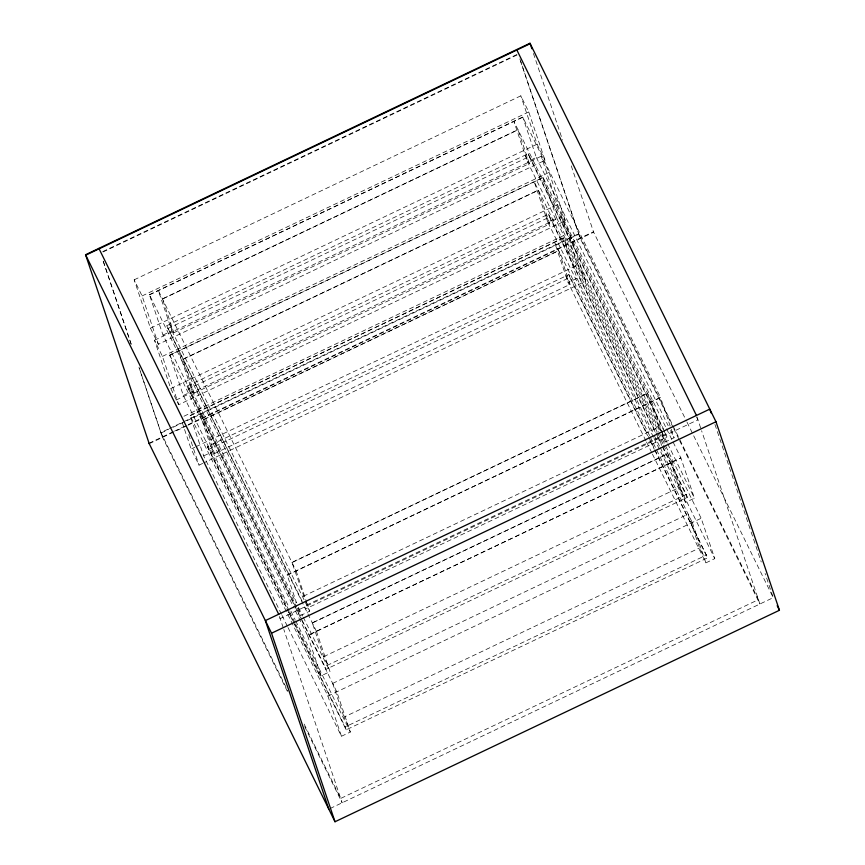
<?xml version="1.0" encoding="UTF-8"?>
<svg xmlns="http://www.w3.org/2000/svg" width="865" height="865" viewBox="0 0 865 865"><rect width="100%" height="100%" fill="white"/><g stroke="black" fill="none" stroke-linecap="round" stroke-linejoin="round"><path stroke-width="0.65" stroke-dasharray="4.33 3.24" d="M102.794 251.574L516.902 54.527M103 251.996L517.108 54.949M134.183 279.817L520.827 95.831L528.753 111.953L545.026 160.295L158.371 344.281L150.445 328.159L134.183 279.817L142.098 295.938L158.371 344.281M142.098 295.938L528.753 111.953M149.418 294.695L522.741 117.056L660.557 397.554L287.245 575.203L149.418 294.695L163.009 335.069L296.619 606.96M149.472 294.846L522.784 117.197M162.49 299.02L518.027 129.837M150.445 328.159L537.1 144.174L520.827 95.831M316.471 631.396L166.729 325.716L528.201 153.71L663.596 429.235M167.713 328.614L529.175 156.619L528.201 153.71M163.009 335.069L171.897 330.83L158.306 290.467L296.133 570.965M659.271 429.927L527.434 161.647L536.322 157.419L522.741 117.056M154.521 340.248L541.166 156.262L549.091 172.384L565.364 220.726L178.709 404.712L170.783 388.59L154.521 340.248L162.436 356.369L178.709 404.712M173.833 332.722L529.369 163.539L517.984 129.696L162.436 298.879L173.833 332.722L169.691 324.31M162.436 356.369L549.091 172.384M289.051 610.593L183.337 395.489L169.756 355.126L543.079 177.487L666.05 427.775M169.799 355.266L543.123 177.628M182.829 359.451L538.365 190.268M170.783 388.59L557.438 204.605L541.166 156.262M336.799 691.827L187.067 386.147L548.54 214.142L661.963 444.956M188.051 389.045L549.513 217.05L548.54 214.142M183.337 395.489L192.225 391.261L178.644 350.898M653.475 437.182L547.772 222.078L556.66 217.85L543.079 177.487M176.071 400.095L561.504 216.683L569.429 232.804L585.692 281.157L203.924 462.818M194.171 393.153L549.707 223.97L538.322 190.127L182.774 359.31L194.171 393.153L190.03 384.741M183.996 416.216L569.429 232.804M281.471 614.226L203.675 455.92L190.095 415.557L563.407 237.918L658.481 431.408M190.138 415.697L563.461 238.059M168.188 429.094L160.879 432.576L287.753 690.746M169.41 428.521L182.807 422.142M184.029 421.558L578.642 233.788L679.349 438.706M161.085 432.997L168.394 429.516M173.27 427.202L578.847 234.21M149.018 443.269L173.314 431.711M174.525 431.127L593.444 231.788L686.421 420.985M149.223 443.691L186.916 425.753M188.127 425.169L593.649 232.209L570.295 162.998M203.167 419.882L558.704 250.699M202.702 463.402L199.047 465.143L191.122 449.022L194.787 447.281M195.998 446.697L577.777 265.036L561.504 216.683M654.978 449.8L707.624 557.828L346.162 729.833L207.405 446.578L568.878 274.573L647.853 435.3M208.379 449.476L569.851 277.47L568.878 274.573M203.675 455.92L212.563 451.692L198.982 411.329M645.906 440.815L568.11 282.509L576.998 278.281L563.407 237.918M214.498 453.574L570.046 284.39L558.66 250.558L203.113 419.741L214.498 453.574L210.368 445.172M291.992 562.553L647.539 393.38M303.334 596.255L658.881 427.072L647.485 393.229L291.948 562.412L305.107 599.856M665.974 434.068L304.502 606.073L305.486 608.971L666.947 436.976L664.19 430.446M297.214 608.171L300.782 615.415L309.67 611.187L307.129 603.651M661.649 434.76L665.207 442.004L674.095 437.776L660.514 397.413L287.191 575.052L296.544 602.851M312.33 622.984L667.877 453.801M323.672 656.686L679.22 487.503L667.823 453.66L312.287 622.843L323.672 656.686L327.803 665.099M686.313 494.499L687.286 497.397L325.824 669.402L324.84 666.504L686.313 494.499L662.558 446.167M295.581 623.892L321.11 675.846L330.008 671.618L316.417 631.255M654.07 438.393L685.545 502.435L694.433 498.208L680.852 457.845L307.529 635.483L321.11 675.846M332.668 683.415L688.162 514.091L699.547 547.934L703.688 556.336M348.141 725.519L344.011 717.117L699.547 547.934M346.162 729.833L345.178 726.935L706.651 554.93M288.002 627.525L341.448 736.277L350.336 732.049L336.755 691.686M652.437 454.103L705.883 562.866L714.771 558.639L701.18 518.276L327.911 696.055L190.095 415.557M330.019 808.559L773.234 597.661L765.093 573.452M696.725 417.395L697.914 419.806L280.152 618.605L278.963 616.183M687.015 422.196L773.234 597.661M537.1 144.174L545.026 160.295M679.944 439.917L758.443 599.65L340.68 798.438L303.81 723.41M673.078 427.332L580.112 238.135L520.514 61.058M673.673 428.543L679.025 439.431M679.62 440.642L759.903 603.997L701.601 430.748M536.322 157.419L668.158 425.699M670.537 430.532L674.095 437.776M557.438 204.605L565.364 220.726M666.591 428.835L672.581 441.064M673.132 442.134L680.896 457.985L307.583 635.624L293.278 606.484M651.669 401.782L513.853 121.284L527.434 161.647M529.175 156.619L663.39 429.721M663.985 430.932L666.947 436.976M556.66 217.85L661.174 430.532M661.768 431.743L667.12 442.621M667.715 443.832L694.433 498.208M525.239 155.127L529.369 163.539M658.881 427.072L663.012 435.484M577.777 265.036L585.692 281.157M659.022 432.468L701.234 518.416M657.162 432.003L534.181 181.715L547.772 222.078M657.703 433.073L663.098 444.091M663.65 445.151L672.008 462.213M549.513 217.05L655.216 432.143M657.595 436.976L661.747 445.443M662.341 446.643L687.286 497.397M576.998 278.281L653.605 434.165M654.199 435.376L659.541 446.254M660.136 447.464L714.771 558.639M545.577 215.558L549.707 223.97M679.22 487.503L683.35 495.915M649.593 435.636L554.519 242.146L568.11 282.509M650.134 436.706L656.124 448.935M656.665 449.995L692.346 522.644M648.447 436.501L654.394 448.589M569.851 277.47L647.647 435.776M650.026 440.609L654.178 449.076M654.773 450.276L707.624 557.828M565.915 275.989L570.046 284.39M646.501 442.026L651.842 452.903M305.702 601.056L307.475 604.667M171.897 330.83L304.318 600.31M304.913 601.521L309.67 611.187M166.729 325.716L303.323 603.662M192.225 391.261L296.154 602.743M298.533 607.576L302.685 616.031M303.28 617.242L330.008 671.618M187.067 386.147L301.68 619.372M302.274 620.583L324.84 666.504M169.756 355.126L292.727 605.413M212.563 451.692L288.575 606.376M290.954 611.209L295.116 619.664M295.7 620.875L350.336 732.049M289.645 611.804L294.987 622.681M207.405 446.578L288.175 610.928M288.769 612.128L294.111 623.005M294.706 624.216L345.178 726.935M282.066 615.437L287.407 626.314M287.429 691.459L162.35 436.922L139.2 368.133M304.675 726.557L342.14 802.785L283.839 629.536M714.933 424.401L761.232 561.99M696.876 416.735L701.169 429.473M651.626 401.641L665.207 442.004M671.964 462.072L685.545 502.435M692.292 522.503L705.883 562.866M533.424 53.446L562.574 140.065M519.865 58.928L580.318 238.556M296.079 570.824L306.707 602.397M332.625 683.274L344.011 717.117M298.241 607.879L300.782 615.415M327.867 695.914L341.448 736.277M279.427 616.421L283.406 628.26M188.765 434.608L199.047 465.143M182.137 422.304L191.122 449.022M103.389 261.544L131.253 344.346M138.973 367.279L162.555 437.344M103.184 261.122L131.048 343.924"/><path stroke-width="1.3" d="M149.223 443.691L85.559 254.732L529.986 43.25L715.982 421.731L779.441 610.268L335.014 821.75L149.018 443.269M85.776 255.153L530.202 43.672M335.014 821.75L271.556 633.212L715.982 421.731M516.654 49.597L696.455 415.46M777.181 605.684L779.441 610.268M98.891 248.385L278.692 614.247M85.559 254.732L271.556 633.212M711.073 412.94L709.787 409.113L265.36 620.594L328.808 809.132M529.986 43.25L531.91 48.764"/></g></svg>
